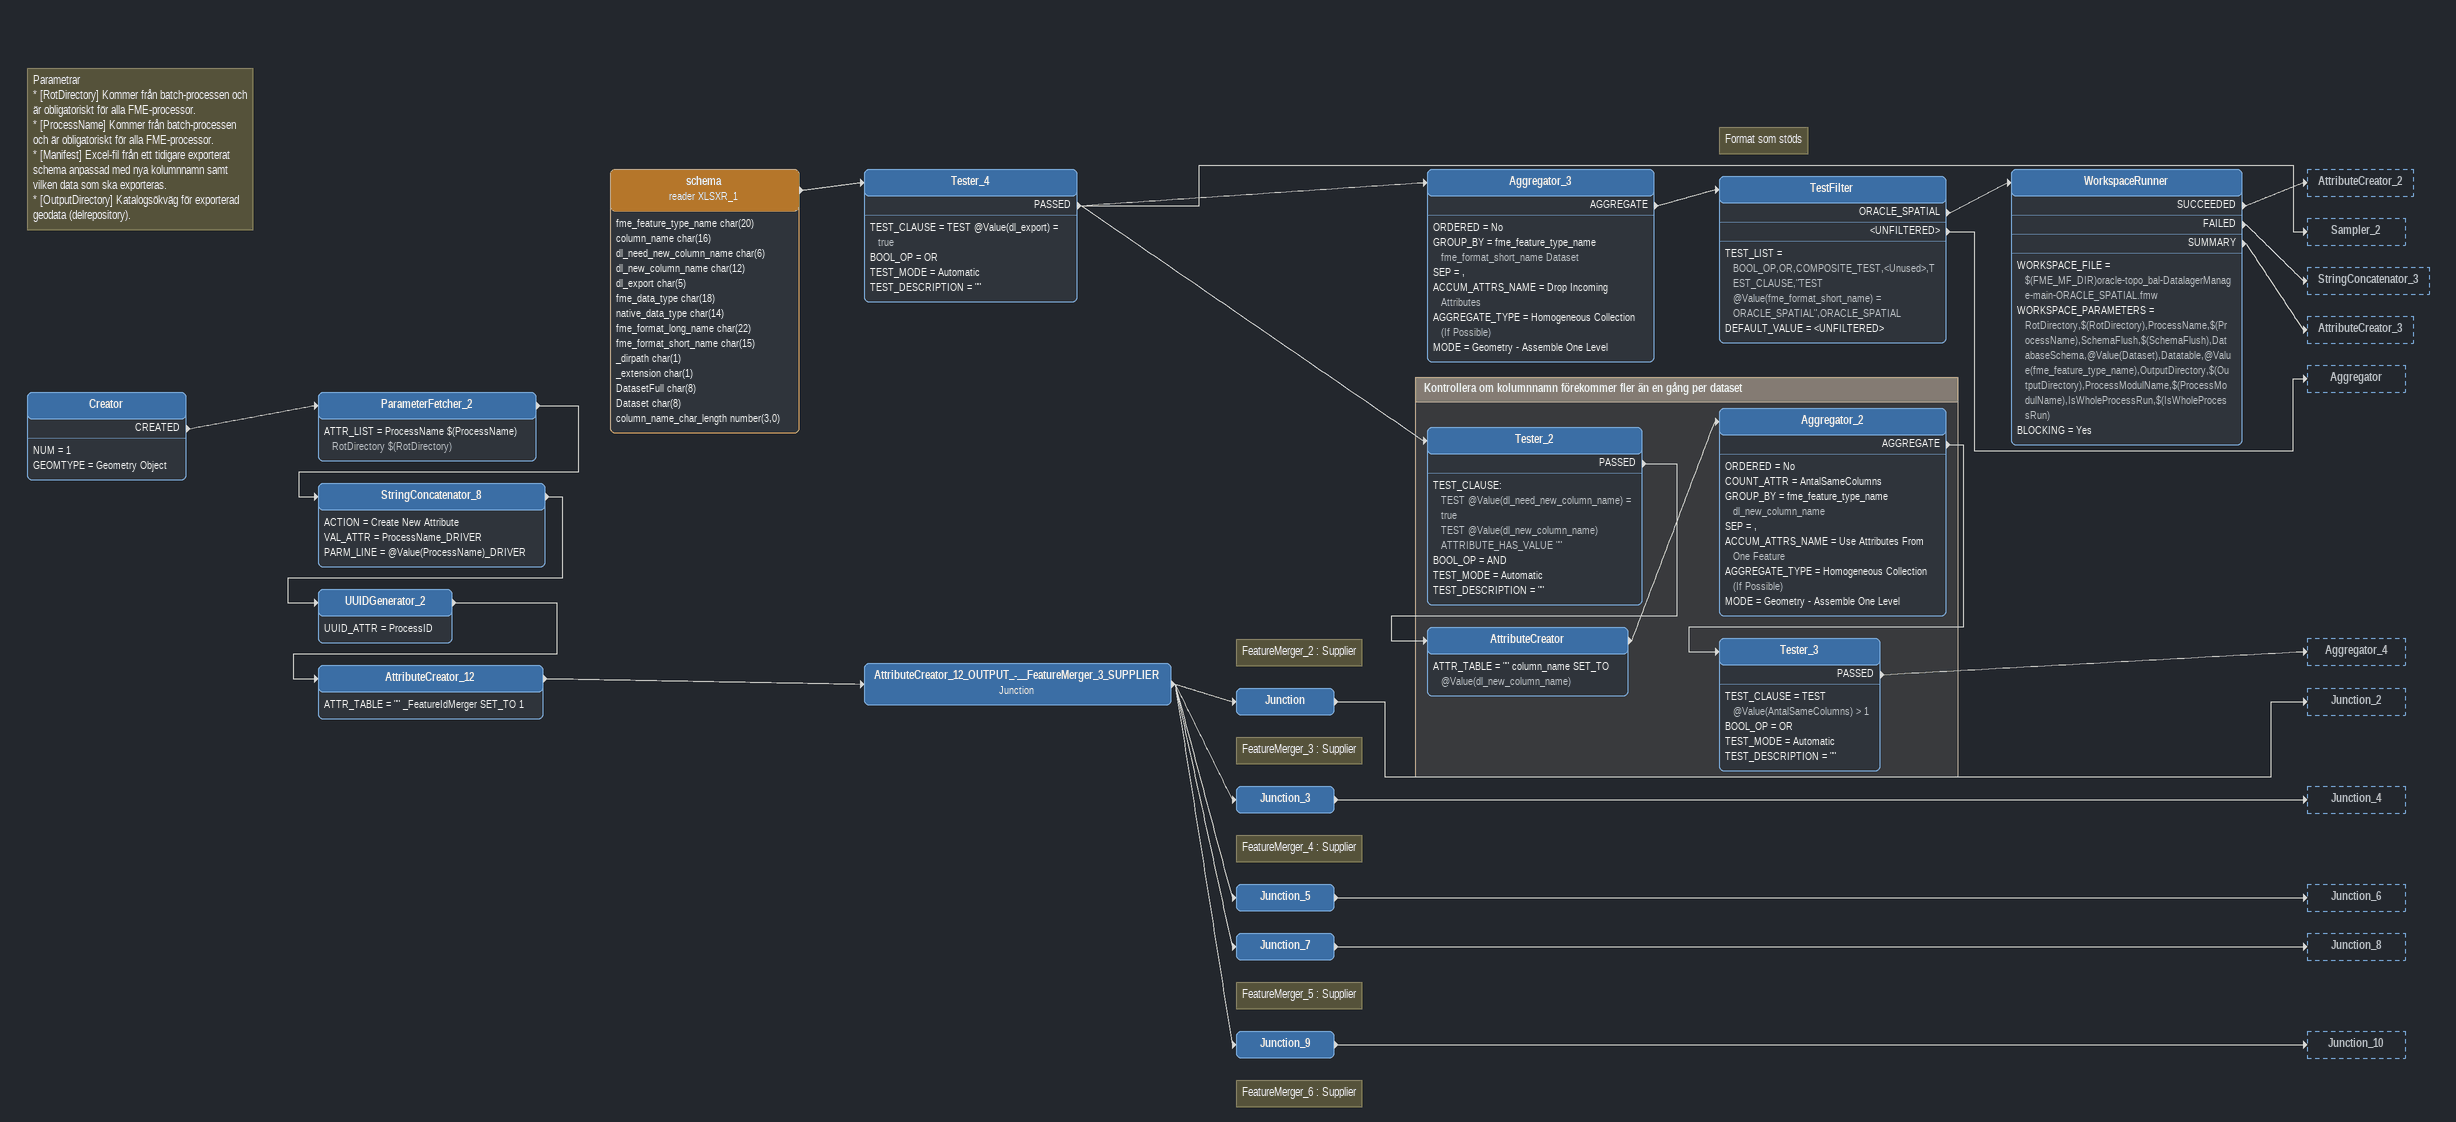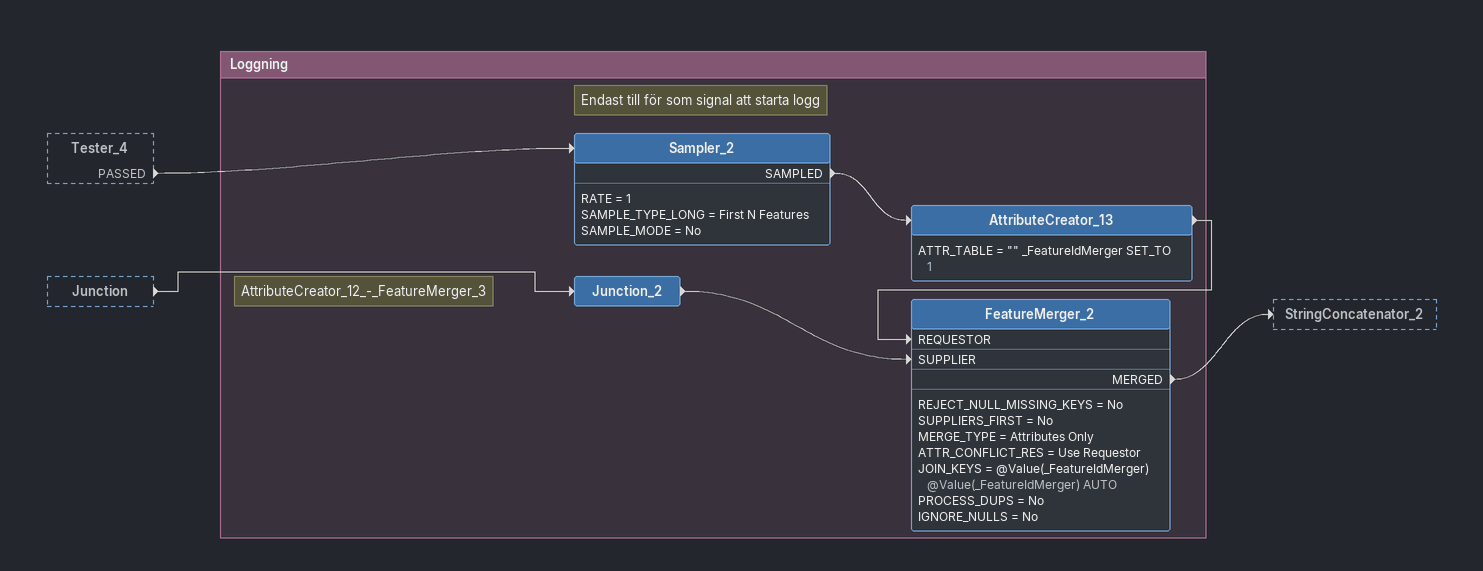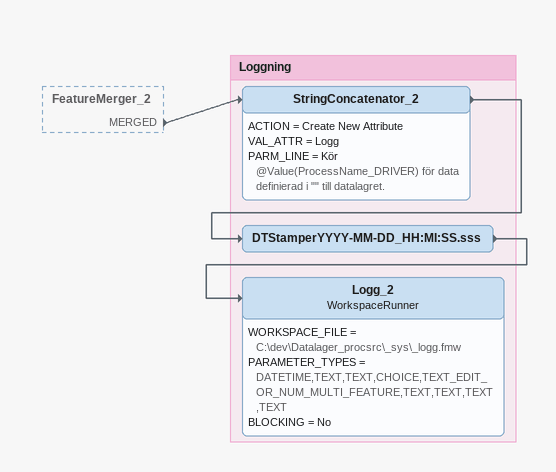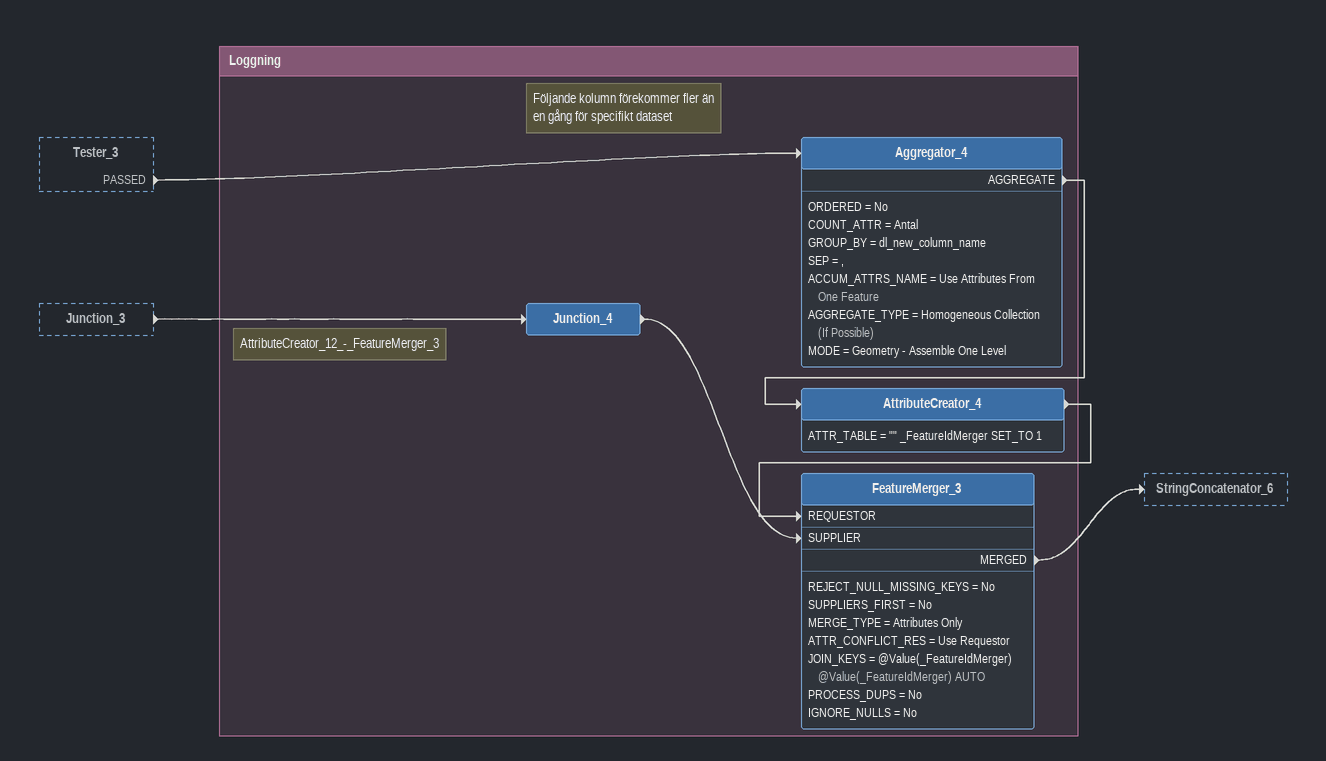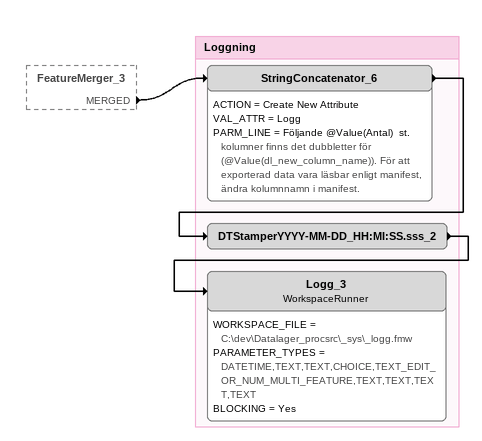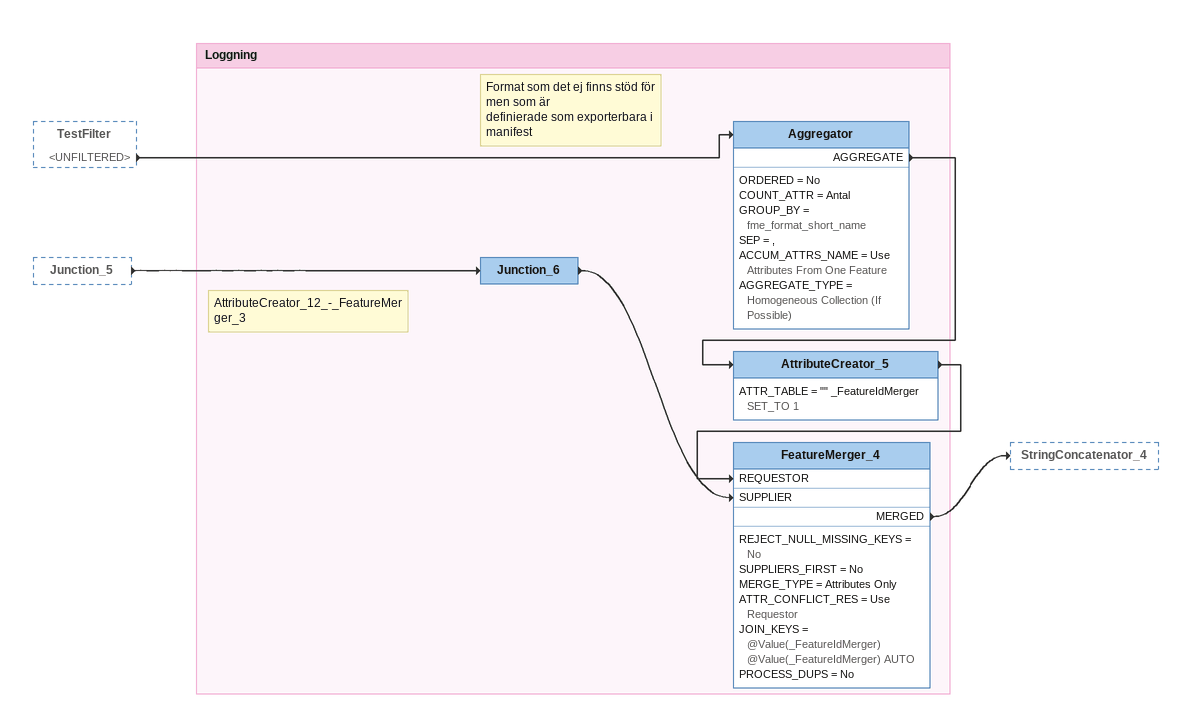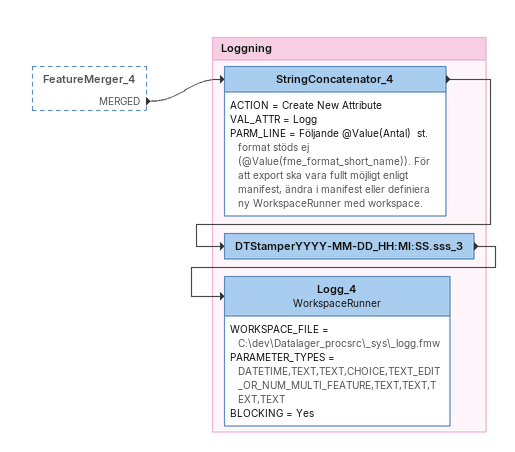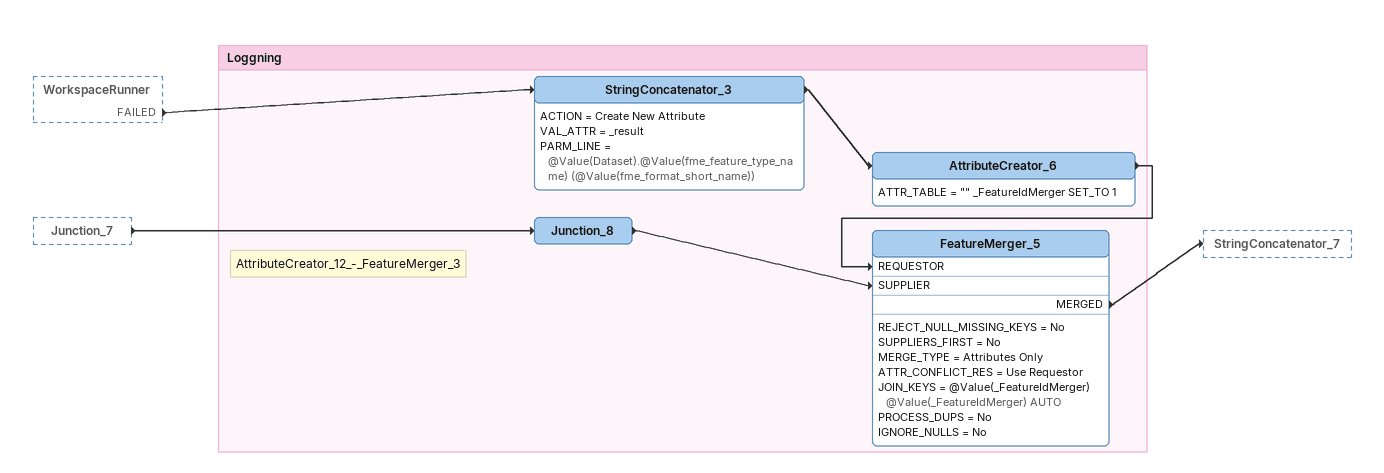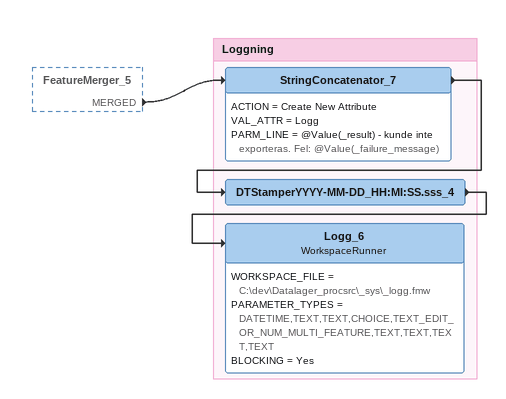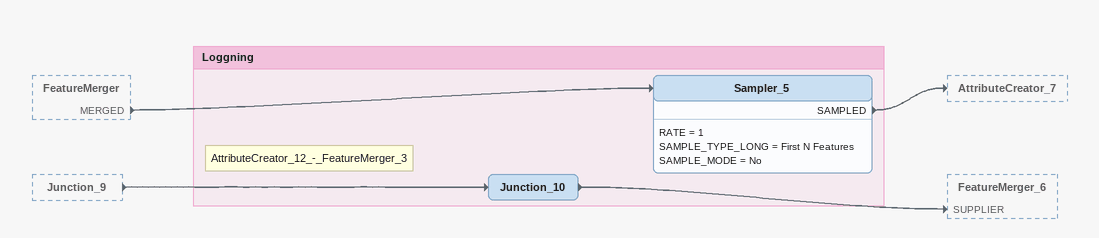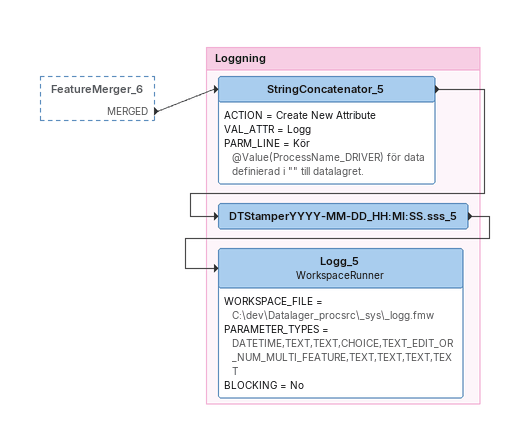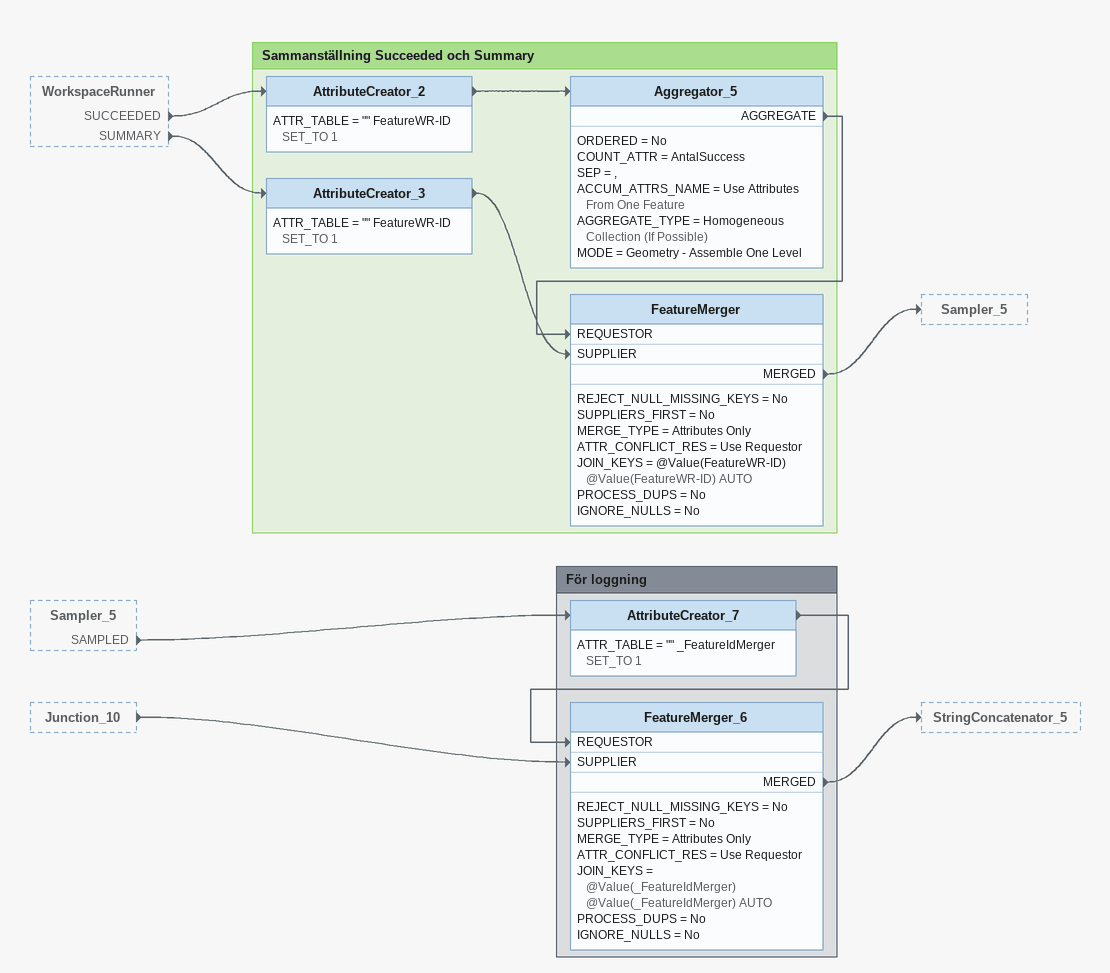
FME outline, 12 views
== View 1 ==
Creator
    NUM = 1
    GEOMTYPE = Geometry Object
    CREATED -> ParameterFetcher_2
ParameterFetcher_2
    ATTR_LIST = ProcessName $(ProcessName) RotDirectory $(RotDirectory)
    -> StringConcatenator_8
StringConcatenator_8
    ACTION = Create New Attribute
    VAL_ATTR = ProcessName_DRIVER
    PARM_LINE = @Value(ProcessName)_DRIVER
    -> UUIDGenerator_2
UUIDGenerator_2
    UUID_ATTR = ProcessID
    -> AttributeCreator_12
AttributeCreator_12
    ATTR_TABLE = "" _FeatureIdMerger SET_TO 1
    -> AttributeCreator_12_OUTPUT_-__FeatureMerger_3_SUPPLIER
AttributeCreator_12_OUTPUT_-__FeatureMerger_3_SUPPLIER: Junction
    -> Junction
    -> Junction_3
    -> Junction_5
    -> Junction_7
    -> Junction_9
Note: FeatureMerger_2 : Supplier
Junction
    -> Junction_2
Note: FeatureMerger_3 : Supplier
Junction_3
    -> Junction_4
Note: FeatureMerger_4 : Supplier
Junction_5
    -> Junction_6
Note: FeatureMerger_5 : Supplier
Junction_7
    -> Junction_8
Note: FeatureMerger_6 : Supplier
Junction_9
    -> Junction_10
Note: Parametrar / * [RotDirectory] Kommer från batch-processen och är obligatoriskt för alla FME-processor. / * [ProcessName] Kommer från batch-processen och är obligatoriskt för alla FME-processor. / * [Manifest] Excel-fil från ett tidigare exporterat schema anpassad med nya kolumnnamn samt vilken data som ska exporteras. / * [OutputDirectory] Katalogsökväg för exporterad geodata (delrepository).
schema (reader XLSXR_1)
    attributes: fme_feature_type_name char(20), column_name char(16), dl_need_new_column_name char(6), dl_new_column_name char(12), dl_export char(5), fme_data_type char(18), native_data_type char(14), fme_format_long_name char(22), fme_format_short_name char(15), _dirpath char(1), _extension char(1), DatasetFull char(8), Dataset char(8), column_name_char_length number(3,0)
    -> Tester_4
Tester_4
    TEST_CLAUSE = TEST @Value(dl_export) = true
    BOOL_OP = OR
    TEST_MODE = Automatic
    TEST_DESCRIPTION = ""
    PASSED -> Tester_2
    PASSED -> Aggregator_3
    PASSED -> Sampler_2
Aggregator_3
    ORDERED = No
    GROUP_BY = fme_feature_type_name fme_format_short_name Dataset
    SEP = ,
    ACCUM_ATTRS_NAME = Drop Incoming Attributes
    AGGREGATE_TYPE = Homogeneous Collection (If Possible)
    MODE = Geometry - Assemble One Level
    AGGREGATE -> TestFilter
Note: Format som stöds
TestFilter
    TEST_LIST = BOOL_OP,OR,COMPOSITE_TEST,<Unused>,TEST_CLAUSE,"TEST @Value(fme_format_short_name) = ORACLE_SPATIAL",ORACLE_SPATIAL
    DEFAULT_VALUE = <UNFILTERED>
    ORACLE_SPATIAL -> WorkspaceRunner
    <UNFILTERED> -> Aggregator
WorkspaceRunner
    WORKSPACE_FILE = $(FME_MF_DIR)oracle-topo_bal-DatalagerManage-main-ORACLE_SPATIAL.fmw
    WORKSPACE_PARAMETERS = RotDirectory,$(RotDirectory),ProcessName,$(ProcessName),SchemaFlush,$(SchemaFlush),DatabaseSchema,@Value(Dataset),Datatable,@Value(fme_feature_type_name),OutputDirectory,$(OutputDirectory),ProcessModulName,$(ProcessModulName),IsWholeProcessRun,$(IsWholeProcessRun)
    BLOCKING = Yes
    SUCCEEDED -> AttributeCreator_2
    FAILED -> StringConcatenator_3
    SUMMARY -> AttributeCreator_3

Bookmark: Kontrollera om kolumnnamn förekommer fler än en gång per dataset
Tester_2
    TEST_CLAUSE:
      TEST @Value(dl_need_new_column_name) = true
      TEST @Value(dl_new_column_name) ATTRIBUTE_HAS_VALUE ""
    BOOL_OP = AND
    TEST_MODE = Automatic
    TEST_DESCRIPTION = ""
    PASSED -> AttributeCreator
AttributeCreator
    ATTR_TABLE = "" column_name SET_TO @Value(dl_new_column_name)
    -> Aggregator_2
Aggregator_2
    ORDERED = No
    COUNT_ATTR = AntalSameColumns
    GROUP_BY = fme_feature_type_name dl_new_column_name
    SEP = ,
    ACCUM_ATTRS_NAME = Use Attributes From One Feature
    AGGREGATE_TYPE = Homogeneous Collection (If Possible)
    MODE = Geometry - Assemble One Level
    AGGREGATE -> Tester_3
Tester_3
    TEST_CLAUSE = TEST @Value(AntalSameColumns) > 1
    BOOL_OP = OR
    TEST_MODE = Automatic
    TEST_DESCRIPTION = ""
    PASSED -> Aggregator_4

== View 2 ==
Tester_4 [outside]
    PASSED -> Sampler_2
Junction [outside]
    -> Junction_2

Bookmark: Loggning
Note: AttributeCreator_12_-_FeatureMerger_3
Junction_2
    -> FeatureMerger_2 [SUPPLIER]
Note: Endast till för som signal att starta logg
Sampler_2
    RATE = 1
    SAMPLE_TYPE_LONG = First N Features
    SAMPLE_MODE = No
    SAMPLED -> AttributeCreator_13
AttributeCreator_13
    ATTR_TABLE = "" _FeatureIdMerger SET_TO 1
    -> FeatureMerger_2 [REQUESTOR]
FeatureMerger_2
    REJECT_NULL_MISSING_KEYS = No
    SUPPLIERS_FIRST = No
    MERGE_TYPE = Attributes Only
    ATTR_CONFLICT_RES = Use Requestor
    JOIN_KEYS = @Value(_FeatureIdMerger) @Value(_FeatureIdMerger) AUTO
    PROCESS_DUPS = No
    IGNORE_NULLS = No
    MERGED -> StringConcatenator_2

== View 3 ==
FeatureMerger_2 [outside]
    MERGED -> StringConcatenator_2

Bookmark: Loggning
StringConcatenator_2
    ACTION = Create New Attribute
    VAL_ATTR = Logg
    PARM_LINE = Kör @Value(ProcessName_DRIVER) för data definierad i "" till datalagret.
    -> DTStamperYYYY-MM-DD_HH:MI:SS.sss
DTStamperYYYY-MM-DD_HH:MI:SS.sss
    -> Logg_2
Logg_2: WorkspaceRunner
    WORKSPACE_FILE = C:\dev\Datalager_procsrc\_sys\_logg.fmw
    PARAMETER_TYPES = DATETIME,TEXT,TEXT,CHOICE,TEXT_EDIT_OR_NUM_MULTI_FEATURE,TEXT,TEXT,TEXT,TEXT
    BLOCKING = No

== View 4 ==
Tester_3 [outside]
    PASSED -> Aggregator_4
Junction_3 [outside]
    -> Junction_4

Bookmark: Loggning
Note: AttributeCreator_12_-_FeatureMerger_3
Junction_4
    -> FeatureMerger_3 [SUPPLIER]
Note: Följande kolumn förekommer fler än / en gång för specifikt dataset
Aggregator_4
    ORDERED = No
    COUNT_ATTR = Antal
    GROUP_BY = dl_new_column_name
    SEP = ,
    ACCUM_ATTRS_NAME = Use Attributes From One Feature
    AGGREGATE_TYPE = Homogeneous Collection (If Possible)
    MODE = Geometry - Assemble One Level
    AGGREGATE -> AttributeCreator_4
AttributeCreator_4
    ATTR_TABLE = "" _FeatureIdMerger SET_TO 1
    -> FeatureMerger_3 [REQUESTOR]
FeatureMerger_3
    REJECT_NULL_MISSING_KEYS = No
    SUPPLIERS_FIRST = No
    MERGE_TYPE = Attributes Only
    ATTR_CONFLICT_RES = Use Requestor
    JOIN_KEYS = @Value(_FeatureIdMerger) @Value(_FeatureIdMerger) AUTO
    PROCESS_DUPS = No
    IGNORE_NULLS = No
    MERGED -> StringConcatenator_6

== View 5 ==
FeatureMerger_3 [outside]
    MERGED -> StringConcatenator_6

Bookmark: Loggning
StringConcatenator_6
    ACTION = Create New Attribute
    VAL_ATTR = Logg
    PARM_LINE = Följande @Value(Antal)  st. kolumner finns det dubbletter för (@Value(dl_new_column_name)). För att exporterad data vara läsbar enligt manifest, ändra kolumnnamn i manifest.
    -> DTStamperYYYY-MM-DD_HH:MI:SS.sss_2
DTStamperYYYY-MM-DD_HH:MI:SS.sss_2
    -> Logg_3
Logg_3: WorkspaceRunner
    WORKSPACE_FILE = C:\dev\Datalager_procsrc\_sys\_logg.fmw
    PARAMETER_TYPES = DATETIME,TEXT,TEXT,CHOICE,TEXT_EDIT_OR_NUM_MULTI_FEATURE,TEXT,TEXT,TEXT,TEXT
    BLOCKING = Yes

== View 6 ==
TestFilter [outside]
    <UNFILTERED> -> Aggregator
Junction_5 [outside]
    -> Junction_6

Bookmark: Loggning
Note: AttributeCreator_12_-_FeatureMerger_3
Junction_6
    -> FeatureMerger_4 [SUPPLIER]
Note: Format som det ej finns stöd för men som är / definierade som exporterbara i manifest
Aggregator
    ORDERED = No
    COUNT_ATTR = Antal
    GROUP_BY = fme_format_short_name
    SEP = ,
    ACCUM_ATTRS_NAME = Use Attributes From One Feature
    AGGREGATE_TYPE = Homogeneous Collection (If Possible)
    AGGREGATE -> AttributeCreator_5
AttributeCreator_5
    ATTR_TABLE = "" _FeatureIdMerger SET_TO 1
    -> FeatureMerger_4 [REQUESTOR]
FeatureMerger_4
    REJECT_NULL_MISSING_KEYS = No
    SUPPLIERS_FIRST = No
    MERGE_TYPE = Attributes Only
    ATTR_CONFLICT_RES = Use Requestor
    JOIN_KEYS = @Value(_FeatureIdMerger) @Value(_FeatureIdMerger) AUTO
    PROCESS_DUPS = No
    MERGED -> StringConcatenator_4

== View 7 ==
FeatureMerger_4 [outside]
    MERGED -> StringConcatenator_4

Bookmark: Loggning
StringConcatenator_4
    ACTION = Create New Attribute
    VAL_ATTR = Logg
    PARM_LINE = Följande @Value(Antal)  st. format stöds ej (@Value(fme_format_short_name)). För att export ska vara fullt möjligt enligt manifest, ändra i manifest eller definiera ny WorkspaceRunner med workspace.
    -> DTStamperYYYY-MM-DD_HH:MI:SS.sss_3
DTStamperYYYY-MM-DD_HH:MI:SS.sss_3
    -> Logg_4
Logg_4: WorkspaceRunner
    WORKSPACE_FILE = C:\dev\Datalager_procsrc\_sys\_logg.fmw
    PARAMETER_TYPES = DATETIME,TEXT,TEXT,CHOICE,TEXT_EDIT_OR_NUM_MULTI_FEATURE,TEXT,TEXT,TEXT,TEXT
    BLOCKING = Yes

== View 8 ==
WorkspaceRunner [outside]
    FAILED -> StringConcatenator_3
Junction_7 [outside]
    -> Junction_8

Bookmark: Loggning
Note: AttributeCreator_12_-_FeatureMerger_3
Junction_8
    -> FeatureMerger_5 [SUPPLIER]
StringConcatenator_3
    ACTION = Create New Attribute
    VAL_ATTR = _result
    PARM_LINE = @Value(Dataset).@Value(fme_feature_type_name) (@Value(fme_format_short_name))
    -> AttributeCreator_6
AttributeCreator_6
    ATTR_TABLE = "" _FeatureIdMerger SET_TO 1
    -> FeatureMerger_5 [REQUESTOR]
FeatureMerger_5
    REJECT_NULL_MISSING_KEYS = No
    SUPPLIERS_FIRST = No
    MERGE_TYPE = Attributes Only
    ATTR_CONFLICT_RES = Use Requestor
    JOIN_KEYS = @Value(_FeatureIdMerger) @Value(_FeatureIdMerger) AUTO
    PROCESS_DUPS = No
    IGNORE_NULLS = No
    MERGED -> StringConcatenator_7

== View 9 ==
FeatureMerger_5 [outside]
    MERGED -> StringConcatenator_7

Bookmark: Loggning
StringConcatenator_7
    ACTION = Create New Attribute
    VAL_ATTR = Logg
    PARM_LINE = @Value(_result) - kunde inte exporteras. Fel: @Value(_failure_message)
    -> DTStamperYYYY-MM-DD_HH:MI:SS.sss_4
DTStamperYYYY-MM-DD_HH:MI:SS.sss_4
    -> Logg_6
Logg_6: WorkspaceRunner
    WORKSPACE_FILE = C:\dev\Datalager_procsrc\_sys\_logg.fmw
    PARAMETER_TYPES = DATETIME,TEXT,TEXT,CHOICE,TEXT_EDIT_OR_NUM_MULTI_FEATURE,TEXT,TEXT,TEXT,TEXT
    BLOCKING = Yes

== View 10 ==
FeatureMerger [outside]
    MERGED -> Sampler_5
Junction_9 [outside]
    -> Junction_10

Bookmark: Loggning
Note: AttributeCreator_12_-_FeatureMerger_3
Junction_10
    -> FeatureMerger_6 [SUPPLIER]
Sampler_5
    RATE = 1
    SAMPLE_TYPE_LONG = First N Features
    SAMPLE_MODE = No
    SAMPLED -> AttributeCreator_7

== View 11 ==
FeatureMerger_6 [outside]
    MERGED -> StringConcatenator_5

Bookmark: Loggning
StringConcatenator_5
    ACTION = Create New Attribute
    VAL_ATTR = Logg
    PARM_LINE = Kör @Value(ProcessName_DRIVER) för data definierad i "" till datalagret.
    -> DTStamperYYYY-MM-DD_HH:MI:SS.sss_5
DTStamperYYYY-MM-DD_HH:MI:SS.sss_5
    -> Logg_5
Logg_5: WorkspaceRunner
    WORKSPACE_FILE = C:\dev\Datalager_procsrc\_sys\_logg.fmw
    PARAMETER_TYPES = DATETIME,TEXT,TEXT,CHOICE,TEXT_EDIT_OR_NUM_MULTI_FEATURE,TEXT,TEXT,TEXT,TEXT
    BLOCKING = No

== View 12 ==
WorkspaceRunner [outside]
    SUCCEEDED -> AttributeCreator_2
    SUMMARY -> AttributeCreator_3
Sampler_5 [outside]
    SAMPLED -> AttributeCreator_7
Junction_10 [outside]
    -> FeatureMerger_6 [SUPPLIER]

Bookmark: Sammanställning Succeeded och Summary
AttributeCreator_2
    ATTR_TABLE = "" FeatureWR-ID SET_TO 1
    -> Aggregator_5
Aggregator_5
    ORDERED = No
    COUNT_ATTR = AntalSuccess
    SEP = ,
    ACCUM_ATTRS_NAME = Use Attributes From One Feature
    AGGREGATE_TYPE = Homogeneous Collection (If Possible)
    MODE = Geometry - Assemble One Level
    AGGREGATE -> FeatureMerger [REQUESTOR]
AttributeCreator_3
    ATTR_TABLE = "" FeatureWR-ID SET_TO 1
    -> FeatureMerger [SUPPLIER]
FeatureMerger
    REJECT_NULL_MISSING_KEYS = No
    SUPPLIERS_FIRST = No
    MERGE_TYPE = Attributes Only
    ATTR_CONFLICT_RES = Use Requestor
    JOIN_KEYS = @Value(FeatureWR-ID) @Value(FeatureWR-ID) AUTO
    PROCESS_DUPS = No
    IGNORE_NULLS = No
    MERGED -> Sampler_5

Bookmark: För loggning
AttributeCreator_7
    ATTR_TABLE = "" _FeatureIdMerger SET_TO 1
    -> FeatureMerger_6 [REQUESTOR]
FeatureMerger_6
    REJECT_NULL_MISSING_KEYS = No
    SUPPLIERS_FIRST = No
    MERGE_TYPE = Attributes Only
    ATTR_CONFLICT_RES = Use Requestor
    JOIN_KEYS = @Value(_FeatureIdMerger) @Value(_FeatureIdMerger) AUTO
    PROCESS_DUPS = No
    IGNORE_NULLS = No
    MERGED -> StringConcatenator_5
